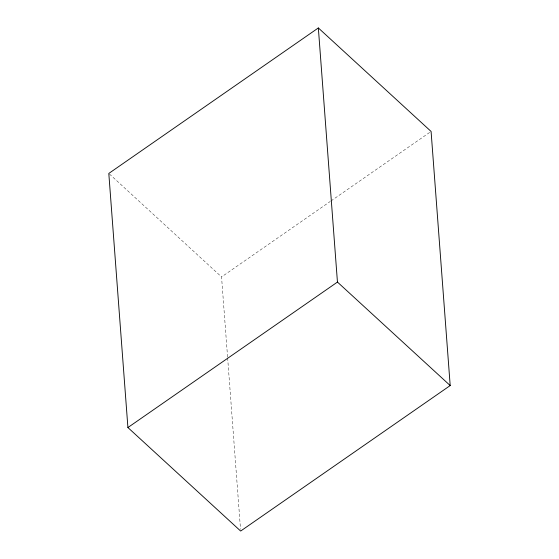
<?xml version="1.0" encoding="UTF-8"?>
<svg xmlns="http://www.w3.org/2000/svg" width="559" height="559" viewBox="0 0 559 559"><rect width="100%" height="100%" fill="white"/><g stroke="black" fill="none" stroke-linecap="round" stroke-linejoin="round"><path stroke-width="0.42" stroke-dasharray="2.79 2.1" d="M227.569 356.998L221.553 276.929L330.25 201.457M330.97 200.961L429.654 132.441M109.445 174.024L221.553 276.929M227.639 357.865L240.524 529.31"/><path stroke-width="0.84" d="M318.344 27.95L108.809 173.437L127.913 427.551L240.656 531.05L450.191 385.563L431.087 131.449L318.344 27.95L337.447 282.071L450.191 385.563M127.913 427.551L337.447 282.071"/></g></svg>
